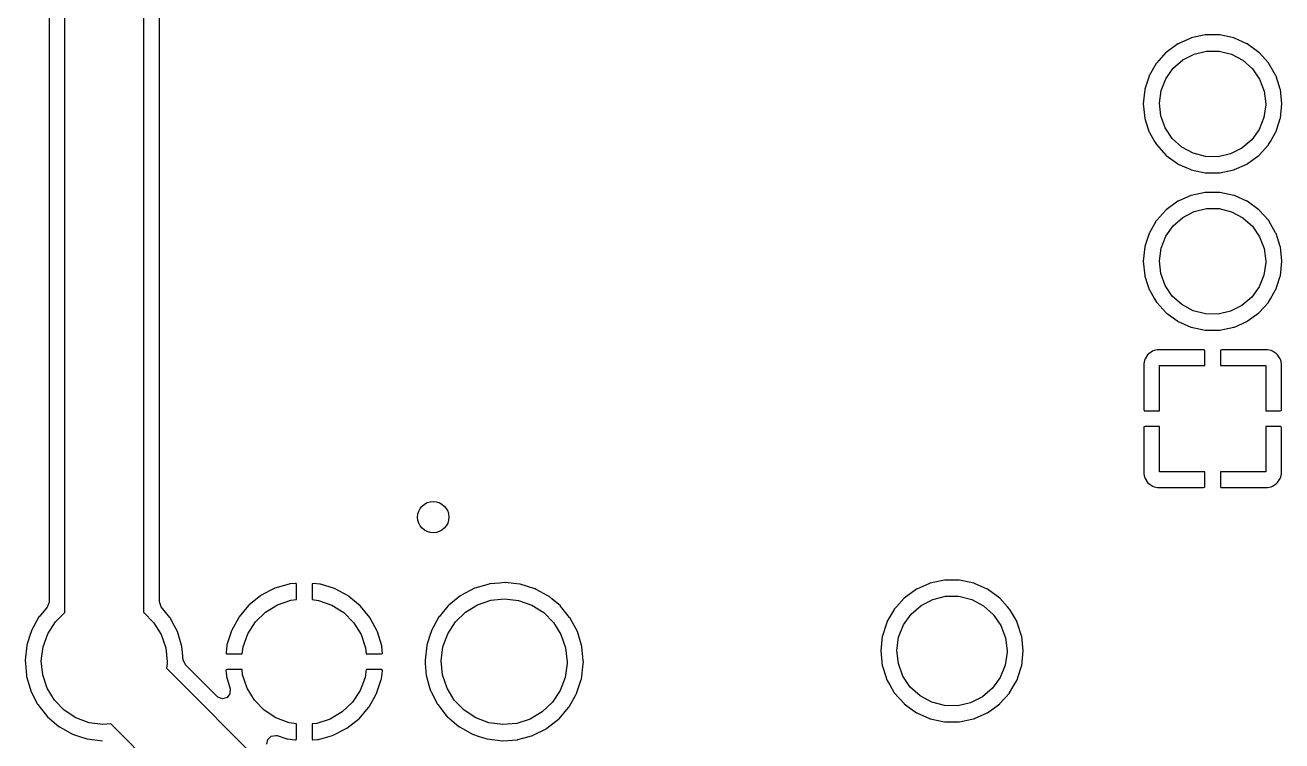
# Model space of a CAD drawing. Extents: x 0.4 to 11.3, y -7.9 to -0.4.
# Drawn here: x 5.39 to 6.019, y -5.23 to -4.872 of the extents above; entities that cross this region are included whole.
import ezdxf

# ---------------------------------------------------------------- set-up
doc = ezdxf.new("R2010")
doc.units = 0
doc.header["$MEASUREMENT"] = 0
doc.layers.add('BLACK', color=7, linetype='CONTINUOUS')

msp = doc.modelspace()

# ---------------------------------------------------------------- linework, layer by layer
at = {"layer": 'BLACK', "linetype": 'CONTINUOUS'}
for p, q in [((5.41031, -5.16586), (5.41031, -4.61492)), ((5.44969, -4.61487), (5.44969, -5.16582)), ((5.40242, -4.62036), (5.40242, -5.16056)), ((5.45758, -5.1605), (5.45758, -4.62018)), ((5.98063, -4.87695), (5.97354, -4.87846)), ((5.98787, -4.87695), (5.98063, -4.87695)), ((5.99496, -4.87846), (5.98787, -4.87695)), ((5.96692, -4.8814), (5.96106, -4.88566)), ((5.96711, -4.88132), (5.96692, -4.8814)), ((5.97336, -4.87854), (5.96711, -4.88132)), ((5.96711, -4.88132), (5.96711, -4.88132)), ((5.97354, -4.87846), (5.97336, -4.87854)), ((5.97336, -4.87854), (5.97336, -4.87854)), ((5.99515, -4.87854), (5.99496, -4.87846)), ((6.00139, -4.88132), (5.99515, -4.87854)), ((5.99515, -4.87854), (5.99515, -4.87854)), ((6.00158, -4.8814), (6.00139, -4.88132)), ((6.00139, -4.88132), (6.00139, -4.88132)), ((6.00744, -4.88566), (6.00158, -4.8814)), ((5.96092, -4.88581), (5.95635, -4.89089)), ((5.96106, -4.88566), (5.96092, -4.88581)), ((5.96092, -4.88581), (5.96092, -4.88581)), ((5.9645, -4.89364), (5.96931, -4.88944)), ((5.96931, -4.88944), (5.97499, -4.88651)), ((5.97499, -4.88651), (5.9812, -4.88502)), ((5.9812, -4.88502), (5.98758, -4.88505)), ((5.98758, -4.88505), (5.99378, -4.88661)), ((5.99378, -4.88661), (5.99942, -4.8896)), ((5.99942, -4.8896), (6.00419, -4.89384)), ((6.00758, -4.88581), (6.00744, -4.88566)), ((6.01215, -4.89089), (6.00758, -4.88581)), ((6.00758, -4.88581), (6.00758, -4.88581)), ((5.95611, -4.89122), (5.95269, -4.89714)), ((5.95621, -4.89105), (5.95611, -4.89122)), ((5.95635, -4.89089), (5.95621, -4.89105)), ((5.95635, -4.89089), (5.95635, -4.89089)), ((5.96083, -4.89886), (5.9645, -4.89364)), ((6.00419, -4.89384), (6.0078, -4.89911)), ((6.01229, -4.89105), (6.01215, -4.89089)), ((6.01215, -4.89089), (6.01215, -4.89089)), ((6.01239, -4.89122), (6.01229, -4.89105)), ((6.01581, -4.89714), (6.01239, -4.89122)), ((5.95253, -4.89751), (5.95041, -4.90402)), ((5.95259, -4.89732), (5.95253, -4.89751)), ((5.95269, -4.89714), (5.95259, -4.89732)), ((5.95269, -4.89714), (5.95269, -4.89714)), ((5.95851, -4.90481), (5.96083, -4.89886)), ((6.0078, -4.89911), (6.01006, -4.90508)), ((6.01591, -4.89732), (6.01581, -4.89714)), ((6.01581, -4.89714), (6.01581, -4.89714)), ((6.01598, -4.89751), (6.01591, -4.89732)), ((6.01809, -4.90402), (6.01598, -4.89751)), ((5.95035, -4.90421), (5.94959, -4.91142)), ((5.95041, -4.90402), (5.95035, -4.90421)), ((5.95041, -4.90402), (5.95041, -4.90402)), ((5.95768, -4.91114), (5.95851, -4.90481)), ((6.01006, -4.90508), (6.01083, -4.91142)), ((6.01815, -4.90421), (6.01809, -4.90402)), ((6.01809, -4.90402), (6.01809, -4.90402)), ((6.01891, -4.91142), (6.01815, -4.90421)), ((5.94959, -4.91142), (5.95035, -4.91862)), ((5.95838, -4.91749), (5.95768, -4.91114)), ((6.01082, -4.91197), (6.00992, -4.9183)), ((6.01083, -4.91142), (6.01082, -4.91197)), ((6.01815, -4.91862), (6.01891, -4.91142)), ((5.95035, -4.91862), (5.95041, -4.91882)), ((5.95041, -4.91882), (5.95041, -4.91882)), ((5.95041, -4.91882), (5.95196, -4.92358)), ((5.96057, -4.92348), (5.95838, -4.91749)), ((6.00992, -4.9183), (6.00754, -4.92422)), ((6.01654, -4.92358), (6.01809, -4.91882)), ((6.01809, -4.91882), (6.01815, -4.91862)), ((6.01809, -4.91882), (6.01809, -4.91882)), ((5.95196, -4.92358), (5.95259, -4.92551)), ((5.95259, -4.92551), (5.95269, -4.92569)), ((5.95269, -4.92569), (5.95269, -4.92569)), ((5.95269, -4.92569), (5.95528, -4.93018)), ((5.96413, -4.92878), (5.96057, -4.92348)), ((6.00754, -4.92422), (6.00381, -4.92941)), ((6.01322, -4.93018), (6.01581, -4.92569)), ((6.01581, -4.92569), (6.01591, -4.92551)), ((6.01581, -4.92569), (6.01581, -4.92569)), ((6.01591, -4.92551), (6.01654, -4.92358)), ((5.95528, -4.93018), (5.95621, -4.93179)), ((5.95621, -4.93179), (5.95635, -4.93194)), ((5.95635, -4.93194), (5.95635, -4.93194)), ((5.95635, -4.93194), (5.96092, -4.93702)), ((5.96886, -4.93308), (5.96413, -4.92878)), ((5.97447, -4.93613), (5.96886, -4.93308)), ((5.99896, -4.93355), (5.99325, -4.93642)), ((6.00381, -4.92941), (5.99896, -4.93355)), ((6.00758, -4.93702), (6.01215, -4.93194)), ((6.01215, -4.93194), (6.01229, -4.93179)), ((6.01215, -4.93194), (6.01215, -4.93194)), ((6.01229, -4.93179), (6.01322, -4.93018)), ((5.96092, -4.93702), (5.96092, -4.93702)), ((5.96092, -4.93702), (5.96106, -4.93717)), ((5.96106, -4.93717), (5.96692, -4.94143)), ((5.98065, -4.93775), (5.97447, -4.93613)), ((5.98703, -4.93785), (5.98065, -4.93775)), ((5.99325, -4.93642), (5.98703, -4.93785)), ((6.00158, -4.94143), (6.00744, -4.93717)), ((6.00744, -4.93717), (6.00758, -4.93702)), ((6.00758, -4.93702), (6.00758, -4.93702)), ((5.96692, -4.94143), (5.96711, -4.94152)), ((5.96711, -4.94152), (5.96711, -4.94152)), ((5.96711, -4.94152), (5.97336, -4.9443)), ((5.97336, -4.9443), (5.97336, -4.9443)), ((5.97336, -4.9443), (5.97354, -4.94438)), ((5.97354, -4.94438), (5.98063, -4.94589)), ((5.98063, -4.94589), (5.98787, -4.94589)), ((5.98787, -4.94589), (5.99496, -4.94438)), ((5.99496, -4.94438), (5.99515, -4.9443)), ((5.99515, -4.9443), (6.00139, -4.94152)), ((5.99515, -4.9443), (5.99515, -4.9443)), ((6.00139, -4.94152), (6.00158, -4.94143)), ((6.00139, -4.94152), (6.00139, -4.94152)), ((5.97336, -4.95728), (5.96711, -4.96006)), ((5.97354, -4.9572), (5.97336, -4.95728)), ((5.97336, -4.95728), (5.97336, -4.95728)), ((5.98063, -4.95569), (5.97354, -4.9572)), ((5.98787, -4.95569), (5.98063, -4.95569)), ((5.99496, -4.9572), (5.98787, -4.95569)), ((5.99515, -4.95728), (5.99496, -4.9572)), ((6.00139, -4.96006), (5.99515, -4.95728)), ((5.99515, -4.95728), (5.99515, -4.95728)), ((5.96092, -4.96455), (5.95635, -4.96963)), ((5.96106, -4.9644), (5.96092, -4.96455)), ((5.96092, -4.96455), (5.96092, -4.96455)), ((5.96692, -4.96014), (5.96106, -4.9644)), ((5.96711, -4.96006), (5.96692, -4.96014)), ((5.96711, -4.96006), (5.96711, -4.96006)), ((5.97499, -4.96525), (5.9812, -4.96376)), ((5.9812, -4.96376), (5.98758, -4.96379)), ((5.98758, -4.96379), (5.99378, -4.96535)), ((6.00158, -4.96014), (6.00139, -4.96006)), ((6.00139, -4.96006), (6.00139, -4.96006)), ((6.00744, -4.9644), (6.00158, -4.96014)), ((6.00758, -4.96455), (6.00744, -4.9644)), ((6.01215, -4.96963), (6.00758, -4.96455)), ((6.00758, -4.96455), (6.00758, -4.96455)), ((5.95611, -4.96996), (5.95269, -4.97588)), ((5.95621, -4.96979), (5.95611, -4.96996)), ((5.95635, -4.96963), (5.95621, -4.96979)), ((5.95635, -4.96963), (5.95635, -4.96963)), ((5.9645, -4.97238), (5.96931, -4.96818)), ((5.96931, -4.96818), (5.97499, -4.96525)), ((5.99378, -4.96535), (5.99942, -4.96834)), ((5.99942, -4.96834), (6.00419, -4.97258)), ((6.01229, -4.96979), (6.01215, -4.96963)), ((6.01215, -4.96963), (6.01215, -4.96963)), ((6.01239, -4.96996), (6.01229, -4.96979)), ((6.01581, -4.97588), (6.01239, -4.96996)), ((5.95253, -4.97625), (5.95041, -4.98276)), ((5.95259, -4.97606), (5.95253, -4.97625)), ((5.95269, -4.97588), (5.95259, -4.97606)), ((5.95269, -4.97588), (5.95269, -4.97588)), ((5.95851, -4.98355), (5.96083, -4.9776)), ((5.96083, -4.9776), (5.9645, -4.97238)), ((6.00419, -4.97258), (6.0078, -4.97785)), ((6.01591, -4.97606), (6.01581, -4.97588)), ((6.01581, -4.97588), (6.01581, -4.97588)), ((6.01598, -4.97625), (6.01591, -4.97606)), ((6.01809, -4.98276), (6.01598, -4.97625)), ((5.95035, -4.98295), (5.94959, -4.99016)), ((5.95041, -4.98276), (5.95035, -4.98295)), ((5.95041, -4.98276), (5.95041, -4.98276)), ((5.95768, -4.98988), (5.95851, -4.98355)), ((6.0078, -4.97785), (6.01006, -4.98382)), ((6.01006, -4.98382), (6.01083, -4.99016)), ((6.01815, -4.98295), (6.01809, -4.98276)), ((6.01809, -4.98276), (6.01809, -4.98276)), ((6.01891, -4.99016), (6.01815, -4.98295)), ((5.94959, -4.99016), (5.95035, -4.99736)), ((5.95838, -4.99623), (5.95768, -4.98988)), ((6.01083, -4.99016), (6.01082, -4.99071)), ((6.01815, -4.99736), (6.01891, -4.99016)), ((5.96057, -5.00222), (5.95838, -4.99623)), ((6.01082, -4.99071), (6.00992, -4.99704)), ((5.95035, -4.99736), (5.95041, -4.99756)), ((5.95041, -4.99756), (5.95041, -4.99756)), ((5.95041, -4.99756), (5.95196, -5.00232)), ((5.95196, -5.00232), (5.95259, -5.00425)), ((5.96413, -5.00752), (5.96057, -5.00222)), ((6.00992, -4.99704), (6.00754, -5.00296)), ((6.01591, -5.00425), (6.01654, -5.00232)), ((6.01654, -5.00232), (6.01809, -4.99756)), ((6.01809, -4.99756), (6.01815, -4.99736)), ((6.01809, -4.99756), (6.01809, -4.99756)), ((5.95259, -5.00425), (5.95269, -5.00443)), ((5.95269, -5.00443), (5.95269, -5.00443)), ((5.95269, -5.00443), (5.95528, -5.00892)), ((5.95528, -5.00892), (5.95621, -5.01053)), ((5.96886, -5.01182), (5.96413, -5.00752)), ((6.00381, -5.00815), (5.99896, -5.01229)), ((6.00754, -5.00296), (6.00381, -5.00815)), ((6.01229, -5.01053), (6.01322, -5.00892)), ((6.01322, -5.00892), (6.01581, -5.00443)), ((6.01581, -5.00443), (6.01591, -5.00425)), ((6.01581, -5.00443), (6.01581, -5.00443)), ((5.95621, -5.01053), (5.95635, -5.01068)), ((5.95635, -5.01068), (5.95635, -5.01068)), ((5.95635, -5.01068), (5.96092, -5.01576)), ((5.97447, -5.01487), (5.96886, -5.01182)), ((5.98065, -5.01649), (5.97447, -5.01487)), ((5.99325, -5.01516), (5.98703, -5.01659)), ((5.99896, -5.01229), (5.99325, -5.01516)), ((6.00758, -5.01576), (6.01215, -5.01068)), ((6.01215, -5.01068), (6.01229, -5.01053)), ((6.01215, -5.01068), (6.01215, -5.01068)), ((5.96092, -5.01576), (5.96092, -5.01576)), ((5.96092, -5.01576), (5.96106, -5.01591)), ((5.96106, -5.01591), (5.96692, -5.02017)), ((5.96692, -5.02017), (5.96711, -5.02026)), ((5.96711, -5.02026), (5.96711, -5.02026)), ((5.96711, -5.02026), (5.97336, -5.02304)), ((5.98703, -5.01659), (5.98065, -5.01649)), ((5.99515, -5.02304), (6.00139, -5.02026)), ((6.00139, -5.02026), (6.00158, -5.02017)), ((6.00139, -5.02026), (6.00139, -5.02026)), ((6.00158, -5.02017), (6.00744, -5.01591)), ((6.00744, -5.01591), (6.00758, -5.01576)), ((6.00758, -5.01576), (6.00758, -5.01576)), ((5.97336, -5.02304), (5.97336, -5.02304)), ((5.97336, -5.02304), (5.97354, -5.02312)), ((5.97354, -5.02312), (5.98063, -5.02463)), ((5.98063, -5.02463), (5.98787, -5.02463)), ((5.98787, -5.02463), (5.99496, -5.02312)), ((5.99496, -5.02312), (5.99515, -5.02304)), ((5.99515, -5.02304), (5.99515, -5.02304)), ((5.95019, -5.03963), (5.94984, -5.04136)), ((5.95047, -5.03893), (5.95019, -5.03963)), ((5.95179, -5.03697), (5.95047, -5.03893)), ((5.95232, -5.03643), (5.95179, -5.03697)), ((5.95429, -5.03512), (5.95232, -5.03643)), ((5.95498, -5.03483), (5.95429, -5.03512)), ((5.95671, -5.03449), (5.95498, -5.03483)), ((5.95709, -5.03445), (5.95671, -5.03449)), ((5.97999, -5.03445), (5.95709, -5.03445)), ((5.98015, -5.03457), (5.97999, -5.03445)), ((5.98031, -5.03507), (5.98015, -5.03457)), ((5.98031, -5.04232), (5.98031, -5.03507)), ((5.98831, -5.03461), (5.98819, -5.03477)), ((5.98819, -5.03477), (5.98819, -5.04232)), ((5.98881, -5.03445), (5.98831, -5.03461)), ((6.01141, -5.03445), (5.98881, -5.03445)), ((6.01179, -5.03449), (6.01141, -5.03445)), ((6.01352, -5.03483), (6.01179, -5.03449)), ((6.01422, -5.03512), (6.01352, -5.03483)), ((6.01618, -5.03643), (6.01422, -5.03512)), ((6.01672, -5.03697), (6.01618, -5.03643)), ((6.01803, -5.03893), (6.01672, -5.03697)), ((6.01832, -5.03963), (6.01803, -5.03893)), ((6.01866, -5.04136), (6.01832, -5.03963)), ((5.94984, -5.04136), (5.9498, -5.04174)), ((5.9498, -5.04174), (5.9498, -5.06434)), ((5.95768, -5.06496), (5.95768, -5.04232)), ((5.95768, -5.04232), (5.98031, -5.04232)), ((5.98819, -5.04232), (6.01083, -5.04232)), ((6.01083, -5.04232), (6.01083, -5.06496)), ((6.0187, -5.04174), (6.01866, -5.04136)), ((6.0187, -5.06464), (6.0187, -5.04174)), ((5.9498, -5.06434), (5.94997, -5.06484)), ((5.94997, -5.06484), (5.95013, -5.06496)), ((5.95013, -5.06496), (5.95768, -5.06496)), ((6.01083, -5.06496), (6.01808, -5.06496)), ((6.01808, -5.06496), (6.01858, -5.0648)), ((6.01858, -5.0648), (6.0187, -5.06464)), ((5.94992, -5.073), (5.9498, -5.07316)), ((5.9498, -5.07316), (5.9498, -5.09606)), ((5.95042, -5.07283), (5.94992, -5.073)), ((5.95768, -5.07283), (5.95042, -5.07283)), ((5.95768, -5.09547), (5.95768, -5.07283)), ((6.01838, -5.07283), (6.01083, -5.07283)), ((6.01083, -5.07283), (6.01083, -5.09547)), ((6.01854, -5.07295), (6.01838, -5.07283)), ((6.0187, -5.07345), (6.01854, -5.07295)), ((6.0187, -5.09606), (6.0187, -5.07345)), ((5.9498, -5.09606), (5.94984, -5.09644)), ((5.94984, -5.09644), (5.95019, -5.09817)), ((5.98031, -5.09547), (5.95768, -5.09547)), ((5.98031, -5.10302), (5.98031, -5.09547)), ((6.01083, -5.09547), (5.98819, -5.09547)), ((5.98819, -5.09547), (5.98819, -5.10273)), ((6.01832, -5.09817), (6.01866, -5.09644)), ((6.01866, -5.09644), (6.0187, -5.09606)), ((5.95019, -5.09817), (5.95047, -5.09886)), ((5.95047, -5.09886), (5.95179, -5.10083)), ((5.95179, -5.10083), (5.95232, -5.10136)), ((5.95232, -5.10136), (5.95429, -5.10268)), ((5.95429, -5.10268), (5.95498, -5.10296)), ((5.95498, -5.10296), (5.95671, -5.10331)), ((5.95671, -5.10331), (5.95709, -5.10335)), ((5.9797, -5.10335), (5.9802, -5.10318)), ((5.9802, -5.10318), (5.98031, -5.10302)), ((5.98819, -5.10273), (5.98835, -5.10323)), ((5.98835, -5.10323), (5.98851, -5.10335)), ((6.01141, -5.10335), (6.01179, -5.10331)), ((6.01179, -5.10331), (6.01352, -5.10296)), ((6.01352, -5.10296), (6.01422, -5.10268)), ((6.01422, -5.10268), (6.01618, -5.10136)), ((6.01618, -5.10136), (6.01672, -5.10083)), ((6.01672, -5.10083), (6.01803, -5.09886)), ((6.01803, -5.09886), (6.01832, -5.09817)), ((5.95709, -5.10335), (5.9797, -5.10335)), ((5.98851, -5.10335), (6.01141, -5.10335)), ((5.5224, -5.15159), (5.51536, -5.15366)), ((5.52278, -5.15152), (5.5224, -5.15159)), ((5.52567, -5.15125), (5.52278, -5.15152)), ((5.52581, -5.15127), (5.52567, -5.15125)), ((5.5259, -5.15134), (5.52581, -5.15127)), ((5.52606, -5.15183), (5.5259, -5.15134)), ((5.52606, -5.15934), (5.52606, -5.15183)), ((5.53397, -5.15147), (5.53394, -5.15163)), ((5.53394, -5.15163), (5.53394, -5.15934)), ((5.53404, -5.15139), (5.53397, -5.15147)), ((5.53455, -5.15128), (5.53404, -5.15139)), ((5.53777, -5.15162), (5.53455, -5.15128)), ((5.53814, -5.1517), (5.53777, -5.15162)), ((5.54515, -5.15387), (5.53814, -5.1517)), ((5.6224, -5.15157), (5.61536, -5.15364)), ((5.62258, -5.15151), (5.6224, -5.15157)), ((5.6224, -5.15157), (5.6224, -5.15157)), ((5.62277, -5.1515), (5.62258, -5.15151)), ((5.62775, -5.15104), (5.62277, -5.1515)), ((5.62277, -5.1515), (5.62277, -5.1515)), ((5.63028, -5.15081), (5.62775, -5.15104)), ((5.63047, -5.15083), (5.63028, -5.15081)), ((5.63777, -5.1516), (5.63047, -5.15083)), ((5.63047, -5.15083), (5.63047, -5.15083)), ((5.63796, -5.15162), (5.63777, -5.1516)), ((5.63777, -5.1516), (5.63777, -5.1516)), ((5.64534, -5.15391), (5.63796, -5.15162)), ((5.84273, -5.15122), (5.8363, -5.15408)), ((5.84292, -5.15114), (5.84273, -5.15122)), ((5.84273, -5.15122), (5.84273, -5.15122)), ((5.84312, -5.15109), (5.84292, -5.15114)), ((5.84459, -5.15078), (5.84312, -5.15109)), ((5.84312, -5.15109), (5.84312, -5.15109)), ((5.85021, -5.14959), (5.84459, -5.15078)), ((5.85766, -5.14959), (5.85021, -5.14959)), ((5.86328, -5.15078), (5.85766, -5.14959)), ((5.86475, -5.15109), (5.86328, -5.15078)), ((5.86495, -5.15114), (5.86475, -5.15109)), ((5.86475, -5.15109), (5.86475, -5.15109)), ((5.86514, -5.15122), (5.86495, -5.15114)), ((5.87157, -5.15408), (5.86514, -5.15122)), ((5.86514, -5.15122), (5.86514, -5.15122)), ((5.50819, -5.15741), (5.50247, -5.16201)), ((5.50851, -5.1572), (5.50819, -5.15741)), ((5.51501, -5.1538), (5.50851, -5.1572)), ((5.51536, -5.15366), (5.51501, -5.1538)), ((5.51659, -5.1619), (5.52324, -5.15963)), ((5.52324, -5.15963), (5.52606, -5.15934)), ((5.53394, -5.15934), (5.53719, -5.15973)), ((5.53719, -5.15973), (5.54381, -5.16209)), ((5.5455, -5.15401), (5.54515, -5.15387)), ((5.55195, -5.15751), (5.5455, -5.15401)), ((5.55227, -5.15772), (5.55195, -5.15751)), ((5.55792, -5.1624), (5.55227, -5.15772)), ((5.6078, -5.1577), (5.60231, -5.16211)), ((5.60818, -5.15739), (5.6078, -5.1577)), ((5.60833, -5.15727), (5.60818, -5.15739)), ((5.60818, -5.15739), (5.60818, -5.15739)), ((5.61517, -5.1537), (5.60833, -5.15727)), ((5.61536, -5.15364), (5.61517, -5.1537)), ((5.61536, -5.15364), (5.61536, -5.15364)), ((5.61659, -5.1619), (5.62324, -5.15963)), ((5.62324, -5.15963), (5.63022, -5.1589)), ((5.63022, -5.1589), (5.63719, -5.15973)), ((5.63719, -5.15973), (5.64381, -5.16209)), ((5.64551, -5.154), (5.64534, -5.15391)), ((5.64604, -5.15429), (5.64551, -5.154)), ((5.64551, -5.154), (5.64551, -5.154)), ((5.65213, -5.15758), (5.64604, -5.15429)), ((5.65228, -5.1577), (5.65213, -5.15758)), ((5.65378, -5.15894), (5.65228, -5.1577)), ((5.65228, -5.1577), (5.65228, -5.1577)), ((5.65809, -5.1625), (5.65378, -5.15894)), ((5.82995, -5.1587), (5.82611, -5.16296)), ((5.83008, -5.15855), (5.82995, -5.1587)), ((5.82995, -5.1587), (5.82995, -5.1587)), ((5.83611, -5.15417), (5.83008, -5.15855)), ((5.8363, -5.15408), (5.83611, -5.15417)), ((5.8363, -5.15408), (5.8363, -5.15408)), ((5.83845, -5.16225), (5.84433, -5.15921)), ((5.84433, -5.15921), (5.85077, -5.15766)), ((5.85077, -5.15766), (5.85739, -5.1577)), ((5.85739, -5.1577), (5.86381, -5.15931)), ((5.86381, -5.15931), (5.86967, -5.16241)), ((5.87176, -5.15417), (5.87157, -5.15408)), ((5.87157, -5.15408), (5.87157, -5.15408)), ((5.87779, -5.15855), (5.87176, -5.15417)), ((5.87793, -5.1587), (5.87779, -5.15855)), ((5.88176, -5.16296), (5.87793, -5.1587)), ((5.87793, -5.1587), (5.87793, -5.1587)), ((5.40151, -5.16307), (5.39746, -5.16789)), ((5.40168, -5.16285), (5.40151, -5.16307)), ((5.40242, -5.16056), (5.40168, -5.16285)), ((5.40559, -5.17049), (5.41031, -5.16586)), ((5.44969, -5.16582), (5.44974, -5.16585)), ((5.44974, -5.16585), (5.45468, -5.17083)), ((5.45846, -5.16296), (5.45758, -5.1605)), ((5.46274, -5.16821), (5.45846, -5.16296)), ((5.5022, -5.16227), (5.49748, -5.1679)), ((5.50247, -5.16201), (5.5022, -5.16227)), ((5.50559, -5.17049), (5.51061, -5.16557)), ((5.51061, -5.16557), (5.51659, -5.1619)), ((5.54381, -5.16209), (5.54974, -5.16585)), ((5.54974, -5.16585), (5.55468, -5.17083)), ((5.55819, -5.16267), (5.55792, -5.1624)), ((5.56283, -5.16835), (5.55819, -5.16267)), ((5.60184, -5.16267), (5.59746, -5.16789)), ((5.60231, -5.16211), (5.60184, -5.16267)), ((5.60559, -5.17049), (5.61061, -5.16557)), ((5.61061, -5.16557), (5.61659, -5.1619)), ((5.64381, -5.16209), (5.64974, -5.16585)), ((5.64974, -5.16585), (5.65468, -5.17083)), ((5.65821, -5.16265), (5.65809, -5.1625)), ((5.66274, -5.16821), (5.65821, -5.16265)), ((5.65821, -5.16265), (5.65821, -5.16265)), ((5.825, -5.16426), (5.82255, -5.16849)), ((5.8251, -5.16409), (5.825, -5.16426)), ((5.825, -5.16426), (5.825, -5.16426)), ((5.82611, -5.16296), (5.8251, -5.16409)), ((5.83346, -5.1666), (5.83845, -5.16225)), ((5.86967, -5.16241), (5.87461, -5.16681)), ((5.88278, -5.16409), (5.88176, -5.16296)), ((5.88288, -5.16426), (5.88278, -5.16409)), ((5.88532, -5.16849), (5.88288, -5.16426)), ((5.88288, -5.16426), (5.88288, -5.16426)), ((5.39734, -5.16803), (5.39362, -5.1748)), ((5.39746, -5.16789), (5.39734, -5.16803)), ((5.39746, -5.16789), (5.39746, -5.16789)), ((5.40179, -5.17639), (5.40559, -5.17049)), ((5.45468, -5.17083), (5.4584, -5.17678)), ((5.46297, -5.16849), (5.46274, -5.16821)), ((5.46306, -5.16866), (5.46297, -5.16849)), ((5.46416, -5.17073), (5.46306, -5.16866)), ((5.46306, -5.16866), (5.46306, -5.16866)), ((5.46659, -5.17531), (5.46416, -5.17073)), ((5.49727, -5.16821), (5.49373, -5.17464)), ((5.49748, -5.1679), (5.49727, -5.16821)), ((5.50179, -5.17639), (5.50559, -5.17049)), ((5.55468, -5.17083), (5.5584, -5.17678)), ((5.56304, -5.16867), (5.56283, -5.16835)), ((5.56649, -5.17515), (5.56304, -5.16867)), ((5.59734, -5.16803), (5.59362, -5.1748)), ((5.59746, -5.16789), (5.59734, -5.16803)), ((5.59746, -5.16789), (5.59746, -5.16789)), ((5.60179, -5.17639), (5.60559, -5.17049)), ((5.65468, -5.17083), (5.6584, -5.17678)), ((5.66297, -5.16849), (5.66274, -5.16821)), ((5.66306, -5.16866), (5.66297, -5.16849)), ((5.66416, -5.17073), (5.66306, -5.16866)), ((5.66306, -5.16866), (5.66306, -5.16866)), ((5.66659, -5.17531), (5.66416, -5.17073)), ((5.82131, -5.17073), (5.81913, -5.17743)), ((5.82137, -5.17054), (5.82131, -5.17073)), ((5.82131, -5.17073), (5.82131, -5.17073)), ((5.82255, -5.16849), (5.82137, -5.17054)), ((5.82724, -5.17819), (5.82965, -5.17202)), ((5.82965, -5.17202), (5.83346, -5.1666)), ((5.87461, -5.16681), (5.87836, -5.17227)), ((5.87836, -5.17227), (5.8807, -5.17847)), ((5.8865, -5.17054), (5.88532, -5.16849)), ((5.88657, -5.17073), (5.8865, -5.17054)), ((5.88874, -5.17743), (5.88657, -5.17073)), ((5.88657, -5.17073), (5.88657, -5.17073)), ((5.39266, -5.17783), (5.39128, -5.18216)), ((5.39356, -5.17498), (5.39266, -5.17783)), ((5.39362, -5.1748), (5.39356, -5.17498)), ((5.39356, -5.17498), (5.39356, -5.17498)), ((5.39939, -5.18299), (5.40179, -5.17639)), ((5.4584, -5.17678), (5.46071, -5.18342)), ((5.46883, -5.18271), (5.46659, -5.17531)), ((5.49358, -5.17499), (5.49136, -5.18199)), ((5.49373, -5.17464), (5.49358, -5.17499)), ((5.49939, -5.18299), (5.50179, -5.17639)), ((5.5584, -5.17678), (5.56071, -5.18342)), ((5.56663, -5.1755), (5.56649, -5.17515)), ((5.56875, -5.18253), (5.56663, -5.1755)), ((5.59266, -5.17783), (5.59128, -5.18216)), ((5.59356, -5.17498), (5.59266, -5.17783)), ((5.59362, -5.1748), (5.59356, -5.17498)), ((5.59356, -5.17498), (5.59356, -5.17498)), ((5.59939, -5.18299), (5.60179, -5.17639)), ((5.6584, -5.17678), (5.66071, -5.18342)), ((5.66883, -5.18271), (5.66659, -5.17531)), ((5.81907, -5.17763), (5.81829, -5.18504)), ((5.81913, -5.17743), (5.81907, -5.17763)), ((5.81913, -5.17743), (5.81913, -5.17743)), ((5.82638, -5.18475), (5.82724, -5.17819)), ((5.8807, -5.17847), (5.8815, -5.18504)), ((5.88881, -5.17763), (5.88874, -5.17743)), ((5.88874, -5.17743), (5.88874, -5.17743)), ((5.88959, -5.18504), (5.88881, -5.17763)), ((5.39126, -5.18235), (5.39045, -5.18965)), ((5.39128, -5.18216), (5.39126, -5.18235)), ((5.39126, -5.18235), (5.39126, -5.18235)), ((5.39851, -5.18995), (5.39939, -5.18299)), ((5.46071, -5.18342), (5.4615, -5.19039)), ((5.46913, -5.18584), (5.46883, -5.18271)), ((5.49128, -5.18236), (5.49089, -5.18584)), ((5.49136, -5.18199), (5.49128, -5.18236)), ((5.49895, -5.18646), (5.49939, -5.18299)), ((5.56071, -5.18342), (5.56105, -5.18646)), ((5.56883, -5.1829), (5.56875, -5.18253)), ((5.56914, -5.18606), (5.56883, -5.1829)), ((5.59126, -5.18235), (5.59045, -5.18965)), ((5.59128, -5.18216), (5.59126, -5.18235)), ((5.59126, -5.18235), (5.59126, -5.18235)), ((5.59851, -5.18995), (5.59939, -5.18299)), ((5.66071, -5.18342), (5.6615, -5.19039)), ((5.66906, -5.18504), (5.66883, -5.18271)), ((5.66918, -5.18634), (5.66906, -5.18504)), ((5.81829, -5.18504), (5.81907, -5.19245)), ((5.82711, -5.19133), (5.82638, -5.18475)), ((5.8815, -5.18504), (5.88149, -5.18562)), ((5.88881, -5.19245), (5.88959, -5.18504)), ((5.39045, -5.18965), (5.39042, -5.18984)), ((5.39042, -5.18984), (5.39055, -5.19134)), ((5.39919, -5.19694), (5.39851, -5.18995)), ((5.46148, -5.19127), (5.46114, -5.1937)), ((5.4615, -5.19039), (5.46148, -5.19127)), ((5.46951, -5.18965), (5.46913, -5.18584)), ((5.4696, -5.18984), (5.46951, -5.18965)), ((5.47063, -5.19202), (5.4696, -5.18984)), ((5.49089, -5.18584), (5.491, -5.18636)), ((5.491, -5.18636), (5.49106, -5.18642)), ((5.49106, -5.18642), (5.49124, -5.18646)), ((5.49124, -5.18646), (5.49895, -5.18646)), ((5.56105, -5.18646), (5.56856, -5.18646)), ((5.56856, -5.18646), (5.56906, -5.18629)), ((5.56906, -5.18629), (5.56912, -5.18621)), ((5.56912, -5.18621), (5.56914, -5.18606)), ((5.59045, -5.18965), (5.59042, -5.18984)), ((5.59042, -5.18984), (5.59055, -5.19134)), ((5.59919, -5.19694), (5.59851, -5.18995)), ((5.66148, -5.19127), (5.66051, -5.19823)), ((5.6615, -5.19039), (5.66148, -5.19127)), ((5.66954, -5.19003), (5.66918, -5.18634)), ((5.66958, -5.19039), (5.66954, -5.19003)), ((5.66956, -5.1915), (5.66958, -5.19039)), ((5.88149, -5.18562), (5.88056, -5.19217)), ((5.39055, -5.19134), (5.39105, -5.19735)), ((5.39105, -5.19735), (5.39107, -5.19754)), ((5.39107, -5.19754), (5.39112, -5.19772)), ((5.40141, -5.2036), (5.39919, -5.19694)), ((5.46114, -5.1937), (5.52138, -5.25394)), ((5.48644, -5.20783), (5.47063, -5.19202)), ((5.49087, -5.19459), (5.49085, -5.19472)), ((5.49085, -5.19472), (5.49107, -5.19735)), ((5.49094, -5.19449), (5.49087, -5.19459)), ((5.49144, -5.19433), (5.49094, -5.19449)), ((5.49107, -5.19735), (5.49114, -5.19772)), ((5.49894, -5.19433), (5.49144, -5.19433)), ((5.49919, -5.19694), (5.49894, -5.19433)), ((5.50141, -5.2036), (5.49919, -5.19694)), ((5.56105, -5.19433), (5.56051, -5.19823)), ((5.56876, -5.19433), (5.56105, -5.19433)), ((5.5686, -5.19897), (5.56911, -5.19494)), ((5.56896, -5.19438), (5.56876, -5.19433)), ((5.56901, -5.19443), (5.56896, -5.19438)), ((5.56911, -5.19494), (5.56901, -5.19443)), ((5.59055, -5.19134), (5.59105, -5.19735)), ((5.59105, -5.19735), (5.59107, -5.19754)), ((5.59107, -5.19754), (5.59112, -5.19772)), ((5.60141, -5.2036), (5.59919, -5.19694)), ((5.6686, -5.19916), (5.66956, -5.1915)), ((5.81907, -5.19245), (5.81913, -5.19264)), ((5.81913, -5.19264), (5.81913, -5.19265)), ((5.81913, -5.19265), (5.82078, -5.19772)), ((5.82938, -5.19755), (5.82711, -5.19133)), ((5.83307, -5.20305), (5.82938, -5.19755)), ((5.88056, -5.19217), (5.87809, -5.19832)), ((5.88709, -5.19772), (5.88874, -5.19265)), ((5.88874, -5.19264), (5.88881, -5.19245)), ((5.88874, -5.19265), (5.88874, -5.19264)), ((5.39112, -5.19772), (5.39112, -5.19772)), ((5.39112, -5.19772), (5.39238, -5.20212)), ((5.39238, -5.20212), (5.3932, -5.20496)), ((5.40505, -5.20961), (5.40141, -5.2036)), ((5.49114, -5.19772), (5.49294, -5.204)), ((5.50505, -5.20961), (5.50141, -5.2036)), ((5.56051, -5.19823), (5.55801, -5.20479)), ((5.5662, -5.2063), (5.56852, -5.19934)), ((5.56852, -5.19934), (5.5686, -5.19897)), ((5.59112, -5.19772), (5.59112, -5.19772)), ((5.59112, -5.19772), (5.59238, -5.20212)), ((5.59238, -5.20212), (5.5932, -5.20496)), ((5.60505, -5.20961), (5.60141, -5.2036)), ((5.66051, -5.19823), (5.65801, -5.20479)), ((5.66622, -5.2063), (5.66854, -5.19934)), ((5.66854, -5.19934), (5.6686, -5.19916)), ((5.66854, -5.19934), (5.66854, -5.19934)), ((5.82078, -5.19772), (5.82137, -5.19954)), ((5.82137, -5.19954), (5.82147, -5.19972)), ((5.82147, -5.19972), (5.82147, -5.19972)), ((5.82147, -5.19972), (5.82281, -5.20203)), ((5.82281, -5.20203), (5.8251, -5.20599)), ((5.83797, -5.2075), (5.83307, -5.20305)), ((5.87422, -5.20369), (5.86919, -5.20799)), ((5.87809, -5.19832), (5.87422, -5.20369)), ((5.88278, -5.20599), (5.88506, -5.20203)), ((5.88506, -5.20203), (5.8864, -5.19972)), ((5.8864, -5.19972), (5.8865, -5.19954)), ((5.8864, -5.19972), (5.8864, -5.19972)), ((5.8865, -5.19954), (5.88709, -5.19772)), ((5.3932, -5.20496), (5.39329, -5.20513)), ((5.39329, -5.20513), (5.39664, -5.21167)), ((5.40992, -5.21466), (5.40505, -5.20961)), ((5.4868, -5.20815), (5.48644, -5.20783)), ((5.48906, -5.20897), (5.4868, -5.20815)), ((5.49138, -5.20831), (5.48906, -5.20897)), ((5.49286, -5.20641), (5.49138, -5.20831)), ((5.49294, -5.204), (5.49286, -5.20641)), ((5.50992, -5.21466), (5.50505, -5.20961)), ((5.55801, -5.20479), (5.55413, -5.21064)), ((5.56242, -5.21303), (5.56605, -5.20665)), ((5.56605, -5.20665), (5.5662, -5.2063)), ((5.5932, -5.20496), (5.59329, -5.20513)), ((5.59329, -5.20513), (5.59664, -5.21167)), ((5.60992, -5.21466), (5.60505, -5.20961)), ((5.65801, -5.20479), (5.65413, -5.21064)), ((5.66244, -5.21303), (5.66606, -5.20666)), ((5.66606, -5.20666), (5.66616, -5.20649)), ((5.66606, -5.20666), (5.66606, -5.20666)), ((5.66616, -5.20649), (5.66622, -5.2063)), ((5.8251, -5.20599), (5.82523, -5.20614)), ((5.82523, -5.20614), (5.82995, -5.21138)), ((5.84379, -5.21066), (5.83797, -5.2075)), ((5.86919, -5.20799), (5.86327, -5.21097)), ((5.87793, -5.21138), (5.88264, -5.20614)), ((5.88264, -5.20614), (5.88278, -5.20599)), ((5.39664, -5.21167), (5.39664, -5.21167)), ((5.39664, -5.21167), (5.39673, -5.21183)), ((5.39673, -5.21183), (5.40153, -5.21789)), ((5.4158, -5.21851), (5.40992, -5.21466)), ((5.5158, -5.21851), (5.50992, -5.21466)), ((5.54904, -5.21548), (5.54301, -5.21908)), ((5.55413, -5.21064), (5.54904, -5.21548)), ((5.55741, -5.2189), (5.5622, -5.21334)), ((5.5622, -5.21334), (5.56242, -5.21303)), ((5.59664, -5.21167), (5.59664, -5.21167)), ((5.59664, -5.21167), (5.59673, -5.21183)), ((5.59673, -5.21183), (5.60153, -5.21789)), ((5.6158, -5.21851), (5.60992, -5.21466)), ((5.64904, -5.21548), (5.64301, -5.21908)), ((5.65413, -5.21064), (5.64904, -5.21548)), ((5.65743, -5.2189), (5.66222, -5.21335)), ((5.66222, -5.21335), (5.66234, -5.21321)), ((5.66222, -5.21335), (5.66222, -5.21335)), ((5.66234, -5.21321), (5.66244, -5.21303)), ((5.82995, -5.21138), (5.82995, -5.21138)), ((5.82995, -5.21138), (5.83008, -5.21153)), ((5.83008, -5.21153), (5.83611, -5.21591)), ((5.83611, -5.21591), (5.8363, -5.21599)), ((5.8363, -5.21599), (5.8363, -5.21599)), ((5.8363, -5.21599), (5.84273, -5.21886)), ((5.8502, -5.21234), (5.84379, -5.21066)), ((5.85682, -5.21245), (5.8502, -5.21234)), ((5.86327, -5.21097), (5.85682, -5.21245)), ((5.86514, -5.21886), (5.87157, -5.21599)), ((5.87157, -5.21599), (5.87176, -5.21591)), ((5.87157, -5.21599), (5.87157, -5.21599)), ((5.87176, -5.21591), (5.87779, -5.21153)), ((5.87779, -5.21153), (5.87793, -5.21138)), ((5.87793, -5.21138), (5.87793, -5.21138)), ((5.40153, -5.21789), (5.40167, -5.21801)), ((5.40167, -5.21801), (5.40167, -5.21801)), ((5.40167, -5.21801), (5.40727, -5.22277)), ((5.42238, -5.22095), (5.4158, -5.21851)), ((5.42934, -5.22188), (5.42238, -5.22095)), ((5.43329, -5.22152), (5.42934, -5.22188)), ((5.49931, -5.28754), (5.43329, -5.22152)), ((5.52238, -5.22095), (5.5158, -5.21851)), ((5.52606, -5.22145), (5.52238, -5.22095)), ((5.52606, -5.22915), (5.52606, -5.22145)), ((5.53633, -5.22125), (5.53394, -5.22146)), ((5.53394, -5.22146), (5.53394, -5.22896)), ((5.54301, -5.21908), (5.53633, -5.22125)), ((5.55135, -5.22368), (5.55713, -5.21916)), ((5.55713, -5.21916), (5.55741, -5.2189)), ((5.60153, -5.21789), (5.60167, -5.21801)), ((5.60167, -5.21801), (5.60167, -5.21801)), ((5.60167, -5.21801), (5.60727, -5.22277)), ((5.62238, -5.22095), (5.6158, -5.21851)), ((5.62934, -5.22188), (5.62238, -5.22095)), ((5.63633, -5.22125), (5.62934, -5.22188)), ((5.64301, -5.21908), (5.63633, -5.22125)), ((5.65136, -5.2237), (5.65715, -5.21917)), ((5.65715, -5.21917), (5.6573, -5.21906)), ((5.65715, -5.21917), (5.65715, -5.21917)), ((5.6573, -5.21906), (5.65743, -5.2189)), ((5.84273, -5.21886), (5.84292, -5.21894)), ((5.84292, -5.21894), (5.84312, -5.21899)), ((5.84312, -5.21899), (5.84312, -5.21899)), ((5.84312, -5.21899), (5.84394, -5.21916)), ((5.84394, -5.21916), (5.85021, -5.22049)), ((5.85021, -5.22049), (5.85766, -5.22049)), ((5.85766, -5.22049), (5.86393, -5.21916)), ((5.86393, -5.21916), (5.86475, -5.21899)), ((5.86475, -5.21899), (5.86495, -5.21894)), ((5.86475, -5.21899), (5.86475, -5.21899)), ((5.86495, -5.21894), (5.86514, -5.21886)), ((5.40727, -5.22277), (5.40727, -5.22277)), ((5.40727, -5.22277), (5.40741, -5.2229)), ((5.40741, -5.2229), (5.40758, -5.22299)), ((5.40758, -5.22299), (5.40758, -5.22299)), ((5.40758, -5.22299), (5.40918, -5.22388)), ((5.40918, -5.22388), (5.41415, -5.22666)), ((5.41415, -5.22666), (5.41706, -5.22761)), ((5.41706, -5.22761), (5.42132, -5.22899)), ((5.42132, -5.22899), (5.42132, -5.22899)), ((5.42132, -5.22899), (5.4215, -5.22905)), ((5.51173, -5.22931), (5.51343, -5.22761)), ((5.51343, -5.22761), (5.51581, -5.22723)), ((5.51581, -5.22723), (5.51641, -5.22737)), ((5.51641, -5.22737), (5.52132, -5.22897)), ((5.52132, -5.22897), (5.52169, -5.22905)), ((5.53394, -5.22896), (5.5341, -5.22946)), ((5.53705, -5.2293), (5.54412, -5.22733)), ((5.54412, -5.22733), (5.54448, -5.22719)), ((5.54448, -5.22719), (5.55103, -5.22388)), ((5.55103, -5.22388), (5.55135, -5.22368)), ((5.60727, -5.22277), (5.60727, -5.22277)), ((5.60727, -5.22277), (5.60741, -5.2229)), ((5.60741, -5.2229), (5.60758, -5.22299)), ((5.60758, -5.22299), (5.60758, -5.22299)), ((5.60758, -5.22299), (5.60918, -5.22388)), ((5.60918, -5.22388), (5.61415, -5.22666)), ((5.61415, -5.22666), (5.61706, -5.22761)), ((5.61706, -5.22761), (5.62132, -5.22899)), ((5.62132, -5.22899), (5.62132, -5.22899)), ((5.62132, -5.22899), (5.6215, -5.22905)), ((5.63687, -5.22937), (5.64431, -5.2273)), ((5.64431, -5.2273), (5.64448, -5.22721)), ((5.64448, -5.22721), (5.65104, -5.2239)), ((5.64448, -5.22721), (5.64448, -5.22721)), ((5.65104, -5.2239), (5.65121, -5.22381)), ((5.65104, -5.2239), (5.65104, -5.2239)), ((5.65121, -5.22381), (5.65136, -5.2237)), ((5.4215, -5.22905), (5.42903, -5.22995)), ((5.42903, -5.22995), (5.42903, -5.22995)), ((5.42903, -5.22995), (5.42917, -5.22997)), ((5.42917, -5.22997), (5.42917, -5.23)), ((5.51135, -5.23169), (5.51173, -5.22931)), ((5.52169, -5.22905), (5.52545, -5.2295)), ((5.52545, -5.2295), (5.52597, -5.2294)), ((5.52597, -5.2294), (5.52602, -5.22934)), ((5.52602, -5.22934), (5.52606, -5.22915)), ((5.5341, -5.22946), (5.5342, -5.22954)), ((5.5342, -5.22954), (5.53432, -5.22955)), ((5.53432, -5.22955), (5.53668, -5.22937)), ((5.53668, -5.22937), (5.53705, -5.2293)), ((5.6215, -5.22905), (5.62917, -5.22997)), ((5.62917, -5.22997), (5.62936, -5.22995)), ((5.62936, -5.22995), (5.63668, -5.22939)), ((5.62936, -5.22995), (5.62936, -5.22995)), ((5.63668, -5.22939), (5.63687, -5.22937)), ((5.63668, -5.22939), (5.63668, -5.22939))]:
    msp.add_line(p, q, dxfattribs=at)
at = {"layer": 'BLACK'}
msp.add_circle((5.59449, -5.11811), 0.00787, dxfattribs=at)

doc.saveas('drawing.dxf')
